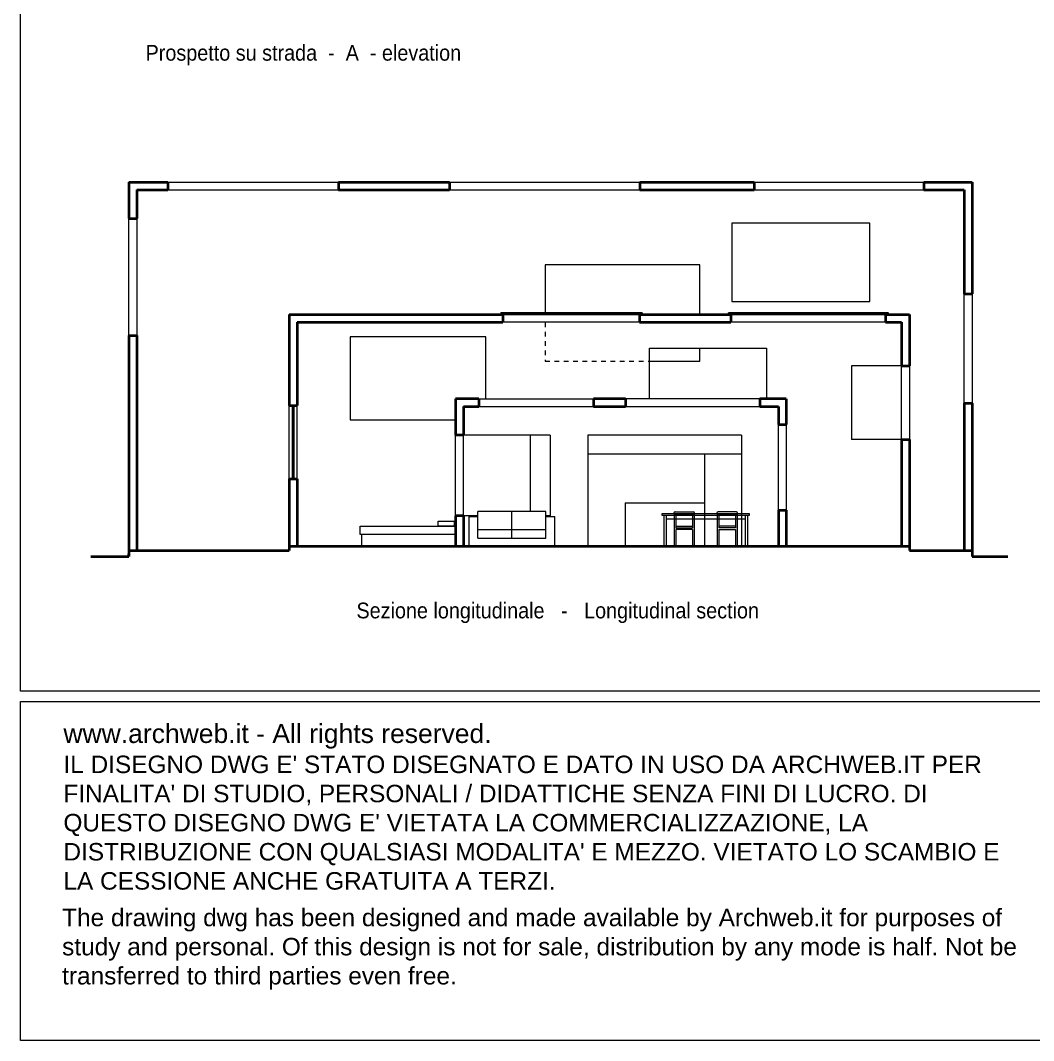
# Model space of a CAD drawing. Header units: millimetres. Extents: x 2810.5 to 2848.4, y 1624.4 to 1676.1.
# Drawn here: x 2810.49 to 2832.12, y 1624.41 to 1646.19 of the extents above; entities that cross this region are included whole.
import ezdxf

# ---------------------------------------------------------------- set-up
doc = ezdxf.new("R2010")
doc.units = ezdxf.units.MM
doc.linetypes.add('TRATTEGGIATA2', pattern=[9.525, 6.35, -3.175])
for name, color, linetype, lineweight in [('ARREDI_attrezzature_furniture', 175, 'Continuous', 9), ('MURATURA_section_wall', 7, 'Continuous', 40), ('PROIEZIONI_finissime_fine lines', 251, 'Continuous', 9), ('PROIEZIONI_projections', 145, 'Continuous', 13), ('SEZIONI_medie_small_section', 2, 'Continuous', 25), ('www.archweb.it', 2, 'Continuous', 5)]:
    doc.layers.add(name, color=color, linetype=linetype, lineweight=lineweight)
doc.layers.add('SCRITTE_txt', color=7, linetype='Continuous')
doc.layers.add('VETRATE_sezioni_windows_sections', color=7, linetype='Continuous', true_color=0x4d79ff)
doc.styles.get("Standard").update_dxf_attribs({"font": 'arial.ttf'})

msp = doc.modelspace()

# ---------------------------------------------------------------- linework, layer by layer
at = {"layer": 'ARREDI_attrezzature_furniture'}
for p, q in [((2823.396, 1635.896), (2823.396, 1634.967)), ((2823.396, 1635.896), (2825.095, 1635.896)), ((2820.064, 1635.601), (2820.064, 1634.967)), ((2820.064, 1635.601), (2820.253, 1635.601)), ((2821.707, 1635.706), (2820.253, 1635.706)), ((2820.253, 1635.142), (2820.253, 1635.706)), ((2820.98, 1635.142), (2820.98, 1635.706)), ((2821.707, 1635.142), (2821.707, 1635.706)), ((2821.707, 1635.601), (2821.895, 1635.601)), ((2821.895, 1634.967), (2821.895, 1635.601)), ((2824.227, 1635.62), (2824.227, 1634.967)), ((2824.276, 1635.62), (2824.276, 1634.967)), ((2824.445, 1635.661), (2824.445, 1634.967)), ((2824.464, 1635.699), (2824.854, 1635.699)), ((2824.464, 1635.652), (2824.854, 1635.652)), ((2824.482, 1635.652), (2824.482, 1635.36)), ((2824.836, 1635.652), (2824.836, 1635.36)), ((2824.874, 1635.663), (2824.874, 1634.967)), ((2825.363, 1635.663), (2825.363, 1634.967)), ((2825.774, 1635.699), (2825.383, 1635.699)), ((2825.774, 1635.652), (2825.383, 1635.652)), ((2825.402, 1635.652), (2825.402, 1635.36)), ((2825.755, 1635.652), (2825.755, 1635.36)), ((2825.792, 1635.661), (2825.792, 1634.967)), ((2825.962, 1635.62), (2825.962, 1634.967)), ((2826.01, 1635.62), (2826.01, 1634.967)), ((2824.276, 1635.555), (2825.962, 1635.555)), ((2824.482, 1635.394), (2824.836, 1635.394)), ((2824.482, 1635.36), (2824.836, 1635.36)), ((2825.755, 1635.394), (2825.402, 1635.394)), ((2825.755, 1635.36), (2825.402, 1635.36)), ((2817.77, 1635.214), (2817.77, 1634.967)), ((2820.253, 1635.321), (2821.707, 1635.321)), ((2820.253, 1635.142), (2821.707, 1635.142)), ((2824.482, 1635.326), (2824.482, 1634.967)), ((2824.836, 1635.326), (2824.482, 1635.326)), ((2824.836, 1635.326), (2824.836, 1634.967)), ((2825.402, 1635.326), (2825.402, 1634.967)), ((2825.402, 1635.326), (2825.755, 1635.326)), ((2825.755, 1635.326), (2825.755, 1634.967))]:
    msp.add_line(p, q, dxfattribs=at)
for points in [[(2824.191, 1635.663), (2826.046, 1635.663), (2826.046, 1635.62), (2824.191, 1635.62)], [(2817.74, 1635.395), (2819.776, 1635.395), (2819.776, 1635.214), (2817.74, 1635.214)], [(2819.406, 1635.502), (2819.749, 1635.502), (2819.749, 1635.395), (2819.406, 1635.395)]]:
    msp.add_lwpolyline(points, close=True, dxfattribs=at)
for centre, start, end in [((2824.464, 1635.675), 90, 270), ((2824.854, 1635.675), 270, 90), ((2825.383, 1635.675), 90, 270), ((2825.774, 1635.675), 270, 90)]:
    msp.add_arc(centre, 0.0235, start, end, dxfattribs=at)
at = {"layer": 'MURATURA_section_wall'}
for p, q in [((2812.805, 1642.739), (2812.805, 1641.962)), ((2812.805, 1642.739), (2813.635, 1642.739)), ((2812.973, 1642.571), (2812.973, 1641.962)), ((2812.973, 1642.571), (2813.635, 1642.571)), ((2813.635, 1642.739), (2813.635, 1642.571)), ((2817.275, 1642.739), (2819.645, 1642.739)), ((2817.275, 1642.739), (2817.275, 1642.571)), ((2817.275, 1642.571), (2819.645, 1642.571)), ((2819.645, 1642.739), (2819.645, 1642.571)), ((2823.716, 1642.739), (2826.153, 1642.739)), ((2823.716, 1642.739), (2823.716, 1642.571)), ((2823.716, 1642.571), (2826.153, 1642.571)), ((2826.153, 1642.739), (2826.153, 1642.571)), ((2829.779, 1642.739), (2829.779, 1642.571)), ((2829.779, 1642.739), (2830.806, 1642.739)), ((2829.779, 1642.571), (2830.638, 1642.571)), ((2830.638, 1642.571), (2830.638, 1640.357)), ((2830.806, 1642.739), (2830.806, 1640.357)), ((2812.805, 1641.962), (2812.973, 1641.962)), ((2830.638, 1640.357), (2830.806, 1640.357)), ((2816.227, 1639.914), (2816.227, 1637.97)), ((2816.227, 1639.914), (2820.788, 1639.914)), ((2816.394, 1639.746), (2816.394, 1637.97)), ((2816.394, 1639.746), (2820.788, 1639.746)), ((2820.788, 1639.914), (2820.788, 1639.746)), ((2823.708, 1639.914), (2825.658, 1639.914)), ((2823.708, 1639.914), (2823.708, 1639.746)), ((2823.708, 1639.746), (2825.658, 1639.746)), ((2825.658, 1639.914), (2825.658, 1639.746)), ((2828.96, 1639.914), (2829.471, 1639.914)), ((2828.96, 1639.914), (2828.96, 1639.746)), ((2828.96, 1639.746), (2829.303, 1639.746)), ((2829.303, 1639.746), (2829.303, 1638.819)), ((2829.471, 1639.914), (2829.471, 1638.819)), ((2812.805, 1639.464), (2812.805, 1634.75)), ((2812.805, 1639.464), (2812.973, 1639.464)), ((2812.973, 1639.464), (2812.973, 1634.873)), ((2829.303, 1638.819), (2829.471, 1638.819)), ((2816.227, 1637.97), (2816.394, 1637.97)), ((2816.298, 1637.97), (2816.324, 1637.97)), ((2819.78, 1638.114), (2819.78, 1637.334)), ((2820.277, 1638.114), (2819.78, 1638.114)), ((2820.277, 1638.114), (2820.277, 1637.95)), ((2823.406, 1638.114), (2822.724, 1638.114)), ((2822.724, 1638.114), (2822.724, 1637.95)), ((2823.406, 1638.114), (2823.406, 1637.95)), ((2826.84, 1638.114), (2826.273, 1638.114)), ((2826.273, 1638.114), (2826.273, 1637.95)), ((2826.84, 1638.114), (2826.84, 1637.568)), ((2830.638, 1638.02), (2830.638, 1634.873)), ((2830.638, 1638.02), (2830.806, 1638.02)), ((2830.806, 1638.02), (2830.806, 1634.751)), ((2819.944, 1637.95), (2819.944, 1637.334)), ((2819.944, 1637.95), (2820.277, 1637.95)), ((2822.724, 1637.95), (2823.406, 1637.95)), ((2826.273, 1637.95), (2826.677, 1637.95)), ((2826.677, 1637.95), (2826.677, 1637.568)), ((2826.677, 1637.568), (2826.84, 1637.568)), ((2819.944, 1637.334), (2819.78, 1637.334)), ((2829.303, 1637.246), (2829.303, 1634.967)), ((2829.303, 1637.246), (2829.471, 1637.246)), ((2829.471, 1637.246), (2829.471, 1634.873)), ((2816.227, 1636.405), (2816.227, 1634.873)), ((2816.227, 1636.405), (2816.394, 1636.405)), ((2816.394, 1636.405), (2816.394, 1634.967)), ((2819.78, 1635.616), (2819.78, 1634.967)), ((2819.944, 1635.616), (2819.78, 1635.616)), ((2819.944, 1635.616), (2819.944, 1634.967)), ((2826.677, 1635.735), (2826.677, 1634.967)), ((2826.677, 1635.735), (2826.84, 1635.735)), ((2826.84, 1635.735), (2826.84, 1634.967)), ((2811.993, 1634.75), (2812.805, 1634.75)), ((2812.805, 1634.873), (2816.227, 1634.873)), ((2812.805, 1634.75), (2812.805, 1634.801)), ((2829.471, 1634.873), (2830.806, 1634.873)), ((2830.806, 1634.751), (2831.573, 1634.751))]:
    msp.add_line(p, q, dxfattribs=at)
msp.add_lwpolyline([(2816.227, 1634.967), (2829.471, 1634.967)], dxfattribs=at)
at = {"layer": 'PROIEZIONI_finissime_fine lines'}
msp.add_lwpolyline([(2810.486, 1674.749), (2848.388, 1674.749), (2848.388, 1631.87), (2810.486, 1631.87)], close=True, dxfattribs=at)
at = {"layer": 'PROIEZIONI_projections'}
for p, q in [((2813.635, 1642.739), (2817.275, 1642.739)), ((2813.635, 1642.571), (2817.275, 1642.571)), ((2819.645, 1642.739), (2823.716, 1642.739)), ((2819.645, 1642.571), (2823.716, 1642.571)), ((2826.153, 1642.739), (2829.779, 1642.739)), ((2826.153, 1642.571), (2829.779, 1642.571)), ((2812.805, 1639.464), (2812.805, 1641.962)), ((2812.973, 1641.962), (2812.973, 1639.464)), ((2830.638, 1638.02), (2830.638, 1640.357)), ((2830.806, 1640.357), (2830.806, 1638.02)), ((2820.788, 1639.914), (2823.708, 1639.914)), ((2823.708, 1639.746), (2820.788, 1639.746)), ((2825.658, 1639.914), (2828.96, 1639.914)), ((2828.96, 1639.746), (2825.658, 1639.746)), ((2829.303, 1638.819), (2828.23, 1638.819)), ((2828.23, 1638.819), (2828.23, 1637.246)), ((2829.303, 1637.246), (2829.303, 1638.819)), ((2829.471, 1638.819), (2829.471, 1637.246)), ((2816.227, 1636.405), (2816.227, 1637.97)), ((2816.394, 1636.405), (2816.394, 1637.97)), ((2820.277, 1638.114), (2822.724, 1638.114)), ((2826.273, 1638.114), (2823.406, 1638.114)), ((2820.277, 1637.95), (2822.724, 1637.95)), ((2823.406, 1637.95), (2826.273, 1637.95)), ((2826.677, 1635.735), (2826.677, 1637.568)), ((2826.84, 1637.568), (2826.84, 1635.735)), ((2819.78, 1635.616), (2819.78, 1637.334)), ((2821.797, 1637.334), (2819.944, 1637.334)), ((2819.944, 1635.616), (2819.944, 1637.334)), ((2821.373, 1637.334), (2821.373, 1635.706)), ((2821.797, 1637.334), (2821.797, 1635.616)), ((2822.604, 1637.334), (2822.604, 1634.967)), ((2825.881, 1637.334), (2822.604, 1637.334)), ((2825.881, 1637.334), (2825.881, 1634.967)), ((2829.303, 1637.246), (2828.23, 1637.246)), ((2822.604, 1636.938), (2825.881, 1636.938)), ((2825.095, 1636.938), (2825.095, 1634.967)), ((2820.253, 1635.616), (2819.944, 1635.616)), ((2821.797, 1635.616), (2821.707, 1635.616))]:
    msp.add_line(p, q, dxfattribs=at)
msp.add_lwpolyline([(2828.626, 1641.861), (2825.675, 1641.861), (2825.675, 1640.19), (2828.626, 1640.19)], close=True, dxfattribs=at)
for points in [[(2824.996, 1639.914), (2824.996, 1640.973), (2821.688, 1640.973), (2821.688, 1639.95)], [(2820.427, 1638.114), (2820.427, 1639.435), (2817.524, 1639.435), (2817.524, 1637.663), (2819.78, 1637.663)], [(2823.916, 1638.914), (2824.996, 1638.914), (2824.996, 1639.193)], [(2823.916, 1638.114), (2823.916, 1639.193), (2826.414, 1639.193), (2826.414, 1638.114)]]:
    msp.add_lwpolyline(points, dxfattribs=at)
at = {"layer": 'PROIEZIONI_projections', "linetype": 'TRATTEGGIATA2', "ltscale": 0.01}
msp.add_lwpolyline([(2821.688, 1639.746), (2821.688, 1638.914), (2823.916, 1638.914)], dxfattribs=at)
at = {"layer": 'SEZIONI_medie_small_section'}
for p, q in [((2820.749, 1639.95), (2820.749, 1639.914)), ((2823.76, 1639.95), (2823.76, 1639.914)), ((2825.605, 1639.95), (2825.605, 1639.914)), ((2829.012, 1639.95), (2829.012, 1639.914))]:
    msp.add_line(p, q, dxfattribs=at)
at = {"layer": 'VETRATE_sezioni_windows_sections'}
for p, q in [((2816.298, 1637.97), (2816.298, 1636.405)), ((2816.324, 1637.97), (2816.324, 1636.405))]:
    msp.add_line(p, q, dxfattribs=at)
for points in [[(2823.76, 1639.95), (2820.749, 1639.95), (2820.749, 1639.93), (2823.76, 1639.93)], [(2825.605, 1639.95), (2829.012, 1639.95), (2829.012, 1639.93), (2825.605, 1639.93)]]:
    msp.add_lwpolyline(points, close=True, dxfattribs=at)
at = {"layer": 'www.archweb.it', "color": 2}
msp.add_lwpolyline([(2810.486, 1631.65), (2848.388, 1631.65), (2848.388, 1624.415), (2810.486, 1624.415)], close=True, dxfattribs=at)

# ---------------------------------------------------------------- texts
at = {"color": 7, "insert": (2811.377, 1627.229), "char_height": 0.372984, "width": 20.54922, "attachment_point": 1}
msp.add_mtext('{\\C256;The drawing dwg has been designed and made available by Archweb.it for purposes of study and personal. Of this design is not for sale, distribution by any mode is half. Not be transferred to third parties even free.}', dxfattribs=at)
at = {"layer": 'SCRITTE_txt', "char_height": 0.336, "attachment_point": 1}
for s, width, insert in [('{\\W0.9;Prospetto su strada  -  A  - elevation}', 6.71237, (2813.159, 1645.667)), ('{\\W0.9;Sezione longitudinale   -   Longitudinal section}', 11.43409, (2817.662, 1633.763))]:
    msp.add_mtext_dynamic_manual_height_columns(s, width=width, gutter_width=12.5, heights=[0], dxfattribs=dict(at, insert=insert))
at = {"layer": 'www.archweb.it', "insert": (2811.405, 1631.172), "char_height": 0.404726, "width": 20.16998, "attachment_point": 1}
msp.add_mtext("{\\C7;www.archweb.it - All rights reserved.\\C1;\\P\\H0.92157x;IL DISEGNO DWG E' STATO DISEGNATO E DATO IN USO DA ARCHWEB.IT PER FINALITA' DI STUDIO, PERSONALI / DIDATTICHE SENZA FINI DI LUCRO. DI QUESTO DISEGNO DWG E' VIETATA LA COMMERCIALIZZAZIONE, LA DISTRIBUZIONE CON QUALSIASI MODALITA' E MEZZO. VIETATO LO SCAMBIO E LA CESSIONE ANCHE GRATUITA A TERZI. }", dxfattribs=at)

doc.saveas('drawing.dxf')
